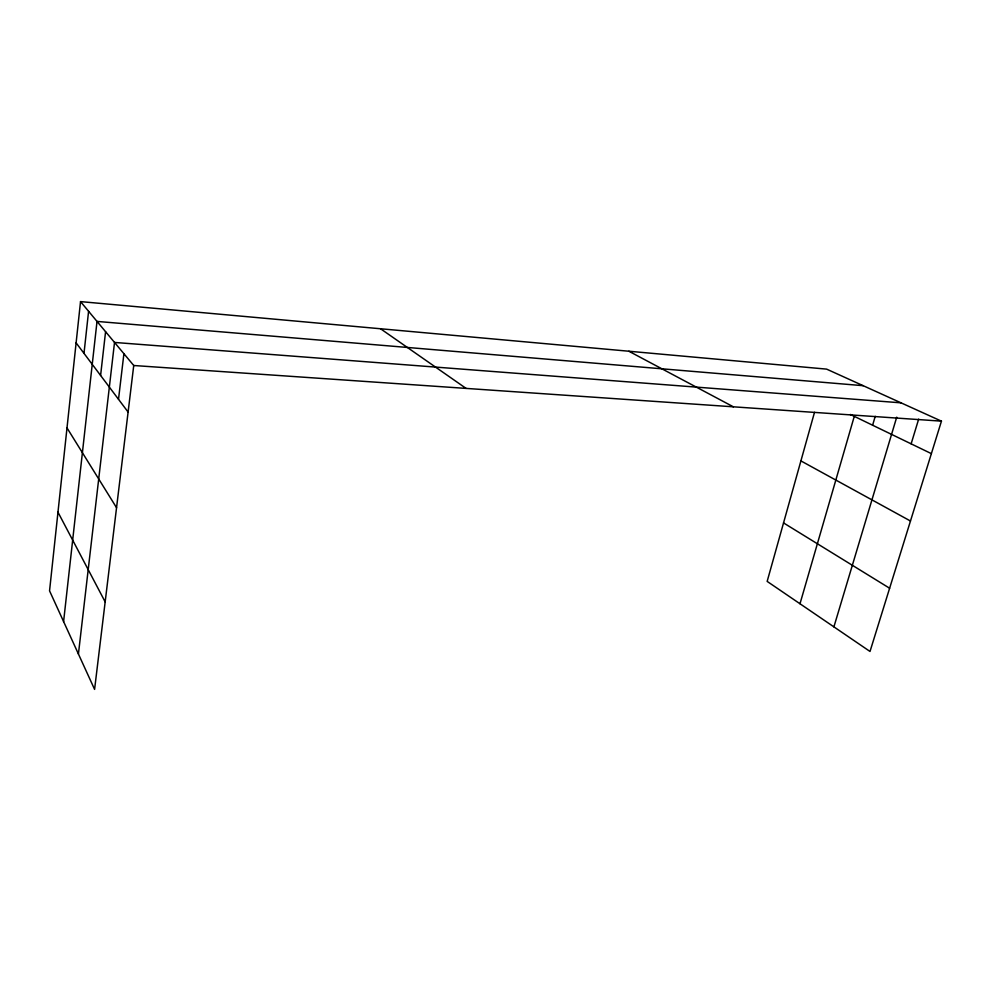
<?xml version="1.0" encoding="UTF-8"?>
<svg xmlns="http://www.w3.org/2000/svg" width="991" height="991" viewBox="0 0 991 991"><rect width="100%" height="100%" fill="white"/><g stroke="black" fill="none" stroke-linecap="round" stroke-linejoin="round"><path stroke-width="1.49" d="M80.531 301.611L49.55 590.834L94.591 689.389L133.735 365.506L80.531 301.611L826.618 369.123L941.45 421.15L870.011 651.459L767.158 581.395L814.515 412.318M84 353.353L88.583 311.285M63.597 621.58L97.019 321.418L863.161 385.685M100.599 375.465L105.579 331.688M78.425 654.023L114.522 342.44L901.005 402.829M118.511 399.299L123.912 353.7M799.997 603.767L854.279 416.356M872.613 425.226L875.226 416.331M833.902 626.869L896.719 417.174M911.138 443.844L918.669 419.106M133.735 365.506L941.45 421.15M850.352 414.461L931.367 453.63M628.851 351.235L733.377 406.818M800.914 460.902L910.469 521.006M783.534 522.914L889.621 588.233M380.556 328.764L466.08 388.398M76.109 342.861L128.112 412.083M67.004 427.914L116.554 507.714M57.973 512.174L105.17 601.909"/></g></svg>
